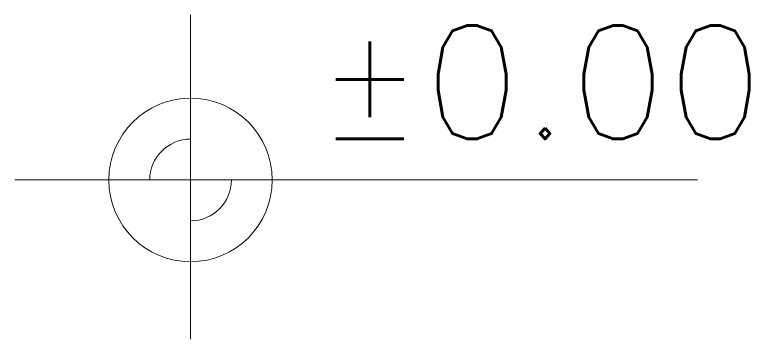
# Model space of a CAD drawing. Header units: inches. Extents: x -7543 to -822, y 102837 to 190349.
# Drawn here: x -837.1024 to -837.09108, y 102837.14545 to 102837.15045 of the extents above; entities that cross this region are included whole.
import ezdxf
from ezdxf.enums import TextEntityAlignment as Align

# ---------------------------------------------------------------- set-up
doc = ezdxf.new("R2010")
doc.units = ezdxf.units.IN
doc.header["$MEASUREMENT"] = 0
doc.layers.add('BALKON', color=7, linetype='Continuous', lineweight=20, true_color=0xffaaa9)
doc.styles.add('ÖLÇÜ', font='simplex.shx')

msp = doc.modelspace()

# ---------------------------------------------------------------- linework, layer by layer
at = {"layer": 'BALKON'}
for p, q in [((-837.099692, 102837.150448), (-837.099692, 102837.145446)), ((-837.102404, 102837.147901), (-837.091872, 102837.147901))]:
    msp.add_line(p, q, dxfattribs=at)
msp.add_circle((-837.099692, 102837.147901), 0.00126, dxfattribs=at)
for start, end in [(90, 180), (270, 0)]:
    msp.add_arc((-837.099692, 102837.147901), 0.00063, start, end, dxfattribs=at)

# ---------------------------------------------------------------- texts
at = {"layer": 'BALKON', "style": 'ÖLÇÜ'}
msp.add_attdef('%%P0.00', text='%%p0.00', height=0.00175, dxfattribs=at).set_placement((-837.094301, 102837.148533), align=Align.CENTER)

doc.saveas('drawing.dxf')
